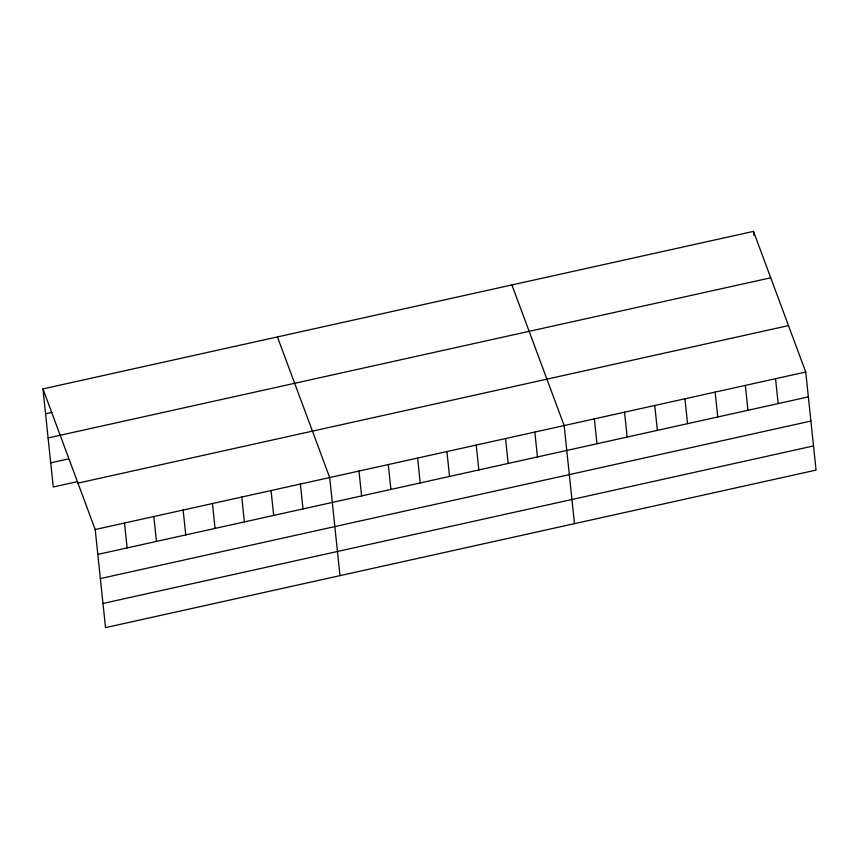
<?xml version="1.0" encoding="UTF-8"?>
<svg xmlns="http://www.w3.org/2000/svg" width="859" height="859" viewBox="0 0 859 859"><rect width="100%" height="100%" fill="white"/><g stroke="black" fill="none" stroke-linecap="round" stroke-linejoin="round"><path stroke-width="1.29" d="M42.95 388.902L753.483 231.382L805.742 372.011L816.05 470.098L105.517 627.618L95.199 529.531L42.95 388.902L53.258 486.989L77.471 481.62M45.57 413.78L51.937 412.374M48.104 437.94L770.727 277.79M50.724 462.829L68.559 458.878M77.954 483.123L788.498 325.604M95.199 529.531L805.742 372.011M97.819 554.409L808.351 396.89M100.353 578.569L810.896 421.05M102.973 603.458L813.516 445.939M511.9 284.941L564.159 425.57L574.467 523.657M277.425 336.921L329.684 477.55L339.992 575.637M775.537 378.701L778.157 403.58M753.483 231.382L753.901 235.312M745.344 385.401L747.964 410.28M715.15 392.091L717.759 416.969M684.945 398.791L687.565 423.67M654.751 405.48L657.371 430.359M624.557 412.18L627.167 437.059M594.353 418.87L596.973 443.749M534.846 432.066L537.466 456.945M505.543 438.562L508.152 463.441M476.23 445.059L478.839 469.937M446.916 451.555L449.536 476.434M417.614 458.051L420.223 482.941M388.3 464.547L390.909 489.437M358.987 471.054L361.607 495.933M300.371 484.046L302.991 508.925M271.057 490.543L273.677 515.421M241.755 497.039L244.364 521.918M212.441 503.535L215.061 528.425M183.128 510.031L185.748 534.921M153.825 516.538L156.435 541.417M124.512 523.034L127.132 547.913"/></g></svg>
